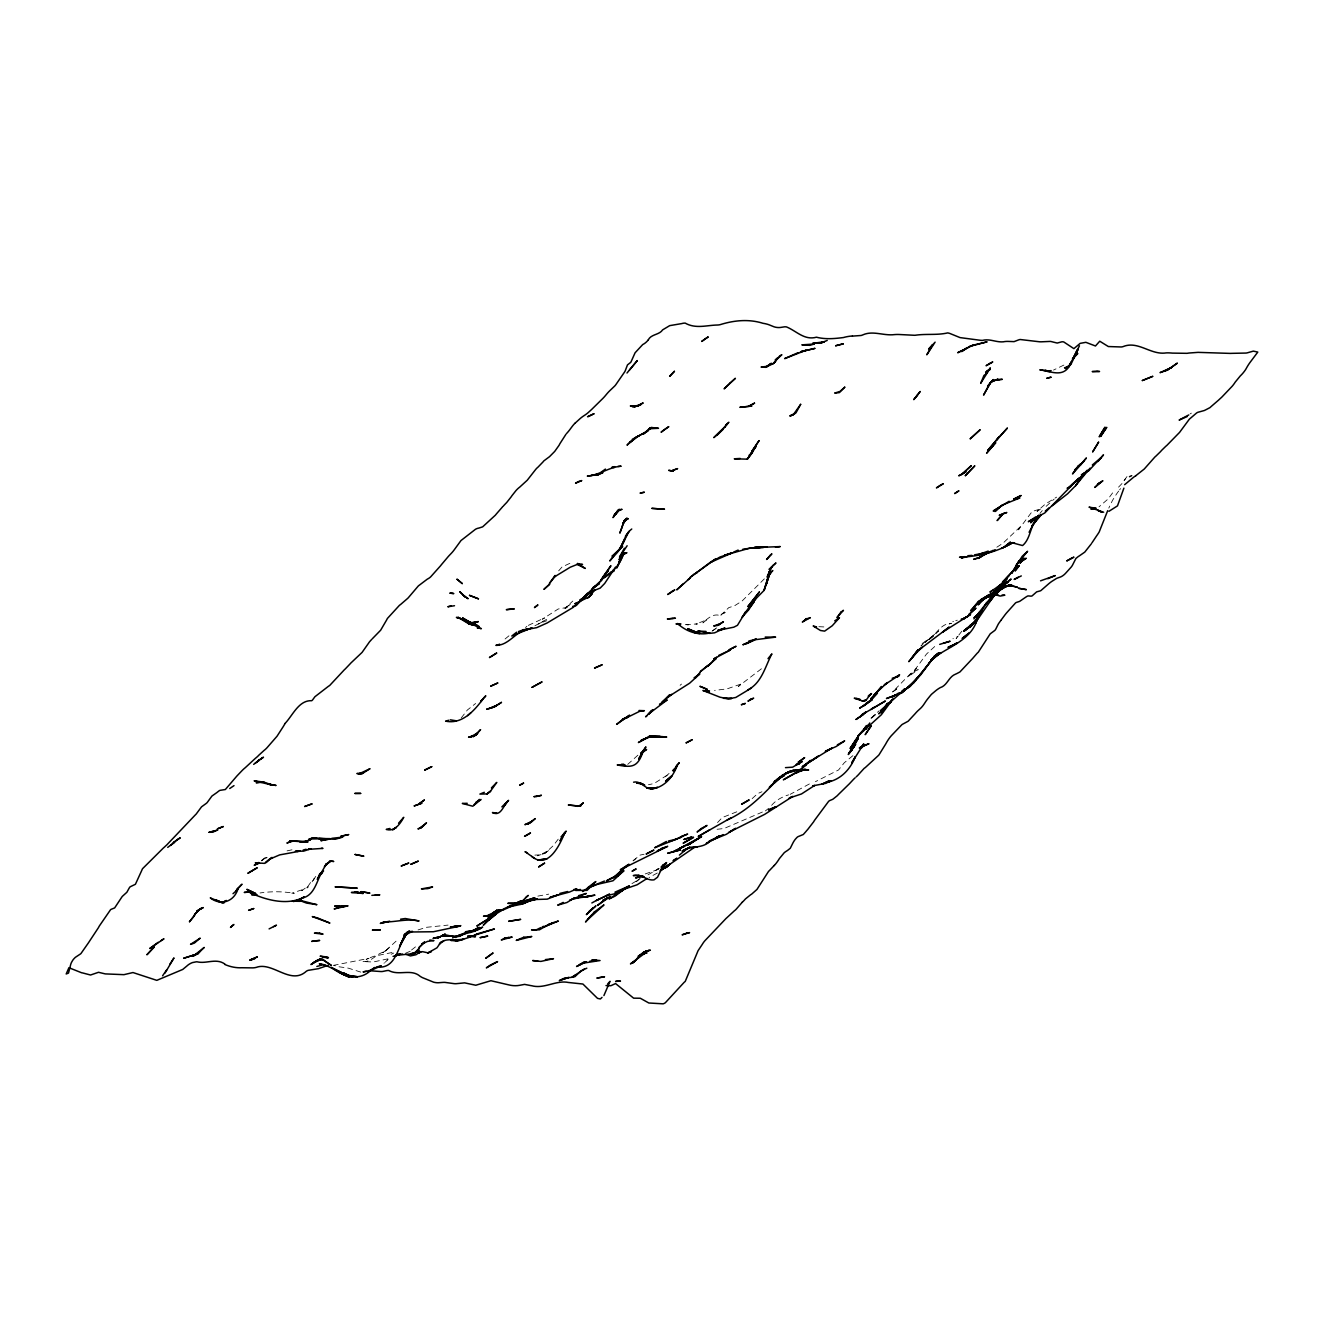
<?xml version="1.0" encoding="UTF-8"?>
<svg xmlns="http://www.w3.org/2000/svg" width="1324" height="1324" viewBox="0 0 1324 1324"><rect width="100%" height="100%" fill="white"/><g stroke="black" fill="none" stroke-linecap="round" stroke-linejoin="round"><path stroke-width="0.75" stroke-dasharray="5 3.75" d="M1121.991 483.525L1118.002 487.712M870.96 718.154L879.169 710.756M1124.506 480.198L1125.731 478.361M1126.972 476.59L1123.232 481.737M315.757 876.405L311.454 882.727L314.533 878.292L311.852 880.907M558.662 570.843L562.055 566.937L573.11 561.856M310.577 882.529L306.258 888.818L308.26 886.832L306.771 887.543M1118.648 491.105L1118.002 491.965A89.072 43.063 -87.8 0 0 1116.115 494.663L1113.087 499.462A46.141 22.309 -87.8 0 0 1112.193 501.035L1109.363 506.877A78.166 37.784 -87.8 0 0 1108.8 508.102M1120.567 488.589L1119.624 489.847M961.853 631.167L956.143 638.532L958.079 636.298L952.916 638.731M461.248 717.939L467.389 709.995L475.63 703.491M528.326 625.375L544.396 617.977L542.31 619.218L558.132 609.023L565.53 607.683L572.796 601.063M389.041 947.819L384.208 952.055L398.408 939.03M771.627 805.306C775.881 800.192 782.269 796.783 788.591 794.863M1039.936 513.464L1042.269 510.584M935.853 633.716L938.501 631.002L925.128 642.206C935.406 637.572 939.229 623.306 951.493 623.306L949.126 623.985L953.462 621.337M558.215 839.168L553.167 845.771L544.826 853.401L537.329 855.767L544.826 853.401L549.311 849.991L540.407 854.824L534.863 855.105M717.542 822.568L722.192 817.587L738.064 811.298M385.367 962.134L388.015 959.354L383.977 963.227M1046.126 506.347L1054.103 499.165M852.888 755.673L844.282 762.773L838.555 769.972L815.418 781.673M1112.607 492.892L1108.221 498.85L1099.019 506.827M923.507 643.481L920.974 646.013L926.237 641.048M415.471 946.892L409.844 951.344M525.529 627.576L526.886 626.252M637.903 755.193L627.675 764.411M892.575 691.939L898.251 687.868L892.575 691.939L911.061 673.088L918.211 669.613L908.148 676.796L916.556 668.438L913.543 671.698L926.469 654.089L937.144 644.292M752.181 798.604L757.609 793.622L761.945 791.752M761.432 668.769L738.262 686.511L741.837 683.747L727.025 688.894L714.53 690.4M871.44 718.171L876.753 713.454L871.473 718.187M665.343 776.791L669.845 772.769M680.122 685.286L681.479 684.078M640.551 877.812L635.024 882.628L639.244 879.335M261.358 860.534L266.952 856.214M633.12 860.617L640.121 855.089L644.043 854.261M764.345 578.853L742.152 600.947L734.191 606.011L728.879 607.567L720.852 615.163L725.188 612.449L719.213 615.263C712.494 613.641 707.364 618.771 702.879 622.876L707.066 619.665L695.911 624.084L697.467 623.902L684.442 624.796L688.612 624.779L686.047 624.63M922.149 643.547L934.496 634.825M633.153 860.914L635.917 858.647M505.089 638.979L509.128 635.669M765.371 810.933L768.681 808.319M305.265 888.139L301.773 890.721L303.875 889.198L291.793 893.187L294.226 893.319C283.071 891.366 271.255 891.284 260.05 892.972M667.18 775.169L654.039 783.543L648.462 784.718M568.31 605.713L570.296 604.29M712.047 631.217L715.241 628.933M657.333 873.013L649.041 877.564M712.593 630.737L716.83 627.808M565.53 607.683L568.956 605.316L566.953 606.69M929.117 639.244L933.205 636.48L927.628 640.137M645.251 873.923L658.657 869.289M386.277 950.235L382.702 952.601L384.97 951.708C376.281 953.065 371.763 962.697 362.511 961.538L373.169 962.018L388.197 958.775M996.84 547.209L1002.963 543.237L1020.787 526.257L1018.437 529.832L1032.174 511.494L1041.392 508.631L1037.073 511.362L1045.281 504.096L1056.618 497.129M647.982 874.85L658.872 868.544L655.181 870.365M1190.127 413.899L1191.385 413.138M631.962 883.621L637.787 880.179M1063.884 365.076L1053.523 370.058M656.654 869.653L659.104 868.329M534.913 625.772L539.298 623.422M542.145 621.651L548.732 618.391M538.223 624.051L543.701 621.287M567.284 607.153L564.851 608.378L567.864 607.253M391.159 954.256L393.642 953.081M405.64 953.181L410.606 951.095M809.378 783.957L790.213 794.317M543.055 622.065L546.795 620.724M762.392 812.042L724.029 828.51L716.301 829.37M392.036 952.519L373.534 956.358L366.152 959.37L368.982 958.361L333.499 965.345M287.076 850.869L292.571 849.677M537.842 896.116L548.699 894.147M955.796 620.559L957.285 620.195M418.053 929.928L426.427 927.313L448.058 925.095M818.861 626.682L825.332 626.997M360.807 972.114L350.082 968.705A21.101 16.186 43.6 0 0 347.931 968.076L339.738 966.884A23.319 17.907 43.6 0 1 337.653 966.437L333.996 965.461M264.138 858.829L261.424 860.832L267.084 857.406L264.138 858.829"/><path stroke-width="1.5" d="M977.178 618.457L975.805 623.008L976.913 619.533M977.261 619.086C971.286 641.197 946.561 647.039 930.722 660.146L939.179 653.477L933.586 657.829L917.631 677.756L930.987 660.875L920.842 674.661L909.77 686.61L906.923 688.563L918.591 676.382L912.997 683.548L916.142 680.056L901.379 693.031L886.435 698.542L895.305 695.15L892.426 696.937L898.715 692.982M603.909 995.582L610.016 981.299L607.567 984.046M622.363 526.273L619.831 533.125L624.398 520.746L627.079 518.081L623.72 521.242L625.689 519.19L622.71 524.089L624.398 520.746L628.106 518.743L624.398 520.746L621.8 527.316M1107.708 510.617L1099.781 530.461A10.575 5.114 -87.8 0 1 1098.97 532.364L1097.431 534.714A59.1 28.565 -87.8 0 0 1096.471 536.071L1091.853 543.006M984.013 375.304L980.703 383.315L990.352 367.873L985.056 375.205L987.257 371.332L990.236 369.297L985.983 372.061M616.09 552.704L609.768 560.962L622.644 546.216L612.019 556.229C623.24 550.635 622.412 536.054 631.763 529.004M622.462 544.214L629.016 531.321L625.424 536.237M1075.419 355.213L1078.05 349.288L1070.967 364.348L1065.621 368.651L1068.303 365.954M329.577 860.865L333.747 861.477L331.281 861.196L325.572 864.622L329.08 862.023L324.397 866.74L326.283 864.142L317.429 879.335L319.084 875.76M317.429 879.335L320.193 873.393M621.386 546.696L624.547 539.861L618.871 550.288M1077.239 349.735L1073.913 356.818L1079.457 345.812M284.974 723.549C292.753 715.407 298.794 700.032 311.686 700.71A8.209 3.972 -87.8 0 0 312.712 699.751L314.93 696.722L328.666 686.113A11.717 5.66 -87.8 0 0 329.759 685.402L344.422 669.696A37.171 17.973 -87.8 0 0 345.448 668.752L349.801 664.185A54.416 26.298 -87.8 0 0 350.794 663.092L362.064 652.418L368.635 643.083A22.723 10.989 -87.8 0 1 369.578 641.743L371.878 639.194M663.738 864.638L660.229 871.01L666.568 862.569L663.738 864.638L657.515 877.233L653.973 879.881C646.344 881.023 641.147 873.095 633.302 875.594L641.61 875.793L644.407 877.382L638.267 875.462L643.332 876.273L635.553 877.928L640.088 876.405M1123.894 488.142L1117.473 505.884L1108.933 511.312M1029.079 532.265L1032.604 525.562M1071.199 361.965L1068.435 367.013L1064.579 367.758L1068.435 367.013L1077.041 351.572M870.977 693.561L865.979 700.346L862.305 700.909L854.261 698.195L860.401 699.668L856.297 698.245M674.926 768.913L673.767 771.031L676.597 766.579L672.592 770.7M979.181 614.899L980.72 612.102L975.027 621.999L969.747 627.576L975.97 620.013L972.379 624.812L964.269 631.068L974.381 621.982M886.567 704.865L882.86 711.518L887.477 703.358L883.787 709.73L881.155 712.676L885.226 707.364L878.673 713.835L883.787 709.73L887.477 703.358M410.126 931.566L407.511 932.03L399.567 946.263L406.534 932.857M752.992 450.243L749.831 455.737L756.12 446.238L747.299 459.163L734.29 458.799L740.215 458.452M868.362 724.724L865.846 729.143L869.752 722.987M624.365 548.235L619.5 557.189L627.129 545.753M976.4 619.136L978.403 616.289L975.027 621.999L976.136 620.89L978.8 617.149L976.136 620.89L969.4 625.971L976.086 621.75L993.348 596.677L989.789 601.576C994.969 593.946 1001.97 585.473 1011.867 585.026L1004.237 587.144L997.32 591.017L994.125 593.45L1000.034 589.147L994.539 593.549L985.536 604.356L997.32 591.017M864.258 729.011L866.343 725.535M885.69 705.742L883.952 708.605L886.418 705.212L880.51 710.789L905.053 689.142L901.892 691.062M1073.036 358.605L1075.535 354.617L1073.201 358.423L1077.769 353.475L1072.44 358.771M1080.483 477.964L1075.568 485.709L1067.558 493.802L1052.199 505.801M751.784 452.179L747.299 459.163L752.578 452.378L750.294 454.215M1035.914 520.133L1033.481 523.89L1038.463 516.41M459.279 939.825L456.019 939.875L463.615 939.246C455.919 941.827 447.843 937.276 440.793 942.357L436.97 947.802L428.049 952.866L422.488 951.658L418.781 952.85L420.833 951.559L415.918 954.753L410.44 955.928L405.591 954.207M1091.224 543.949L1084.77 552.108L1079.374 555.865A48.326 23.352 -87.8 0 1 1078.299 556.527L1075.916 558.447L1072.423 565.298A20.621 9.963 -87.8 0 1 1070.835 567.483L1066.217 572.597A37.833 18.288 -87.8 0 1 1059.829 577.247L1057.512 578.025A36.41 17.609 -87.8 0 0 1056.386 578.522L1051.686 581.484A96.569 46.671 -87.8 0 0 1047.814 584.563L1040.879 590.587A15.805 7.646 -87.8 0 1 1039.737 591.017L1036.659 591.861L1032.124 595.866A11.37 5.495 -87.8 0 1 1030.949 596.148L1028.483 595.932A11.8 5.71 -87.8 0 0 1027.308 596.181L1025.488 597.323A73.416 35.483 -87.8 0 1 1024.379 598.1L1020.142 601.046A19.33 9.351 -87.8 0 1 1019.05 601.576L1016.666 602.337A18.917 9.136 -87.8 0 0 1015.541 602.917L1006.621 612.846A80.416 38.859 -87.8 0 0 1004.999 614.849L1001.192 619.963M166.791 969.731L162.587 975.805M602.023 997.353L600.384 998.975L597.521 998.362L582.908 984.03L568.493 982.491A106.764 81.939 43.6 0 1 566.358 982.143C554.541 980.935 543.701 989.028 531.636 985.718A20.969 16.103 43.6 0 1 529.517 985.337L524.585 984.394L519.488 985.337A28.863 22.16 43.6 0 1 508.631 984.857L490.906 980.72L475.796 985.238L464.625 982.871L456.068 983.699A20.208 15.507 43.6 0 1 454.049 983.633L444.963 982.391A23.22 17.824 43.6 0 0 442.944 982.408L438.327 982.756A18.553 14.25 43.6 0 1 433.627 982.176L422.422 977.625A23.617 18.139 43.6 0 1 420.105 976.284C411.085 968.423 398.872 976.069 388.776 970.509A11.883 9.119 43.6 0 0 386.79 970.608L382.884 971.419A13.604 10.443 43.6 0 1 380.915 971.551L368.635 970.658M976.781 618.771L978.403 616.289M623.836 553.233L616.769 567.963L622.512 554.789L620.774 557.834L621.883 555.401L626.931 552.753L623.836 553.233C619.615 565.811 612.002 573.342 600.831 579.813L611.258 572.001M169.687 964.484L173.974 957.931L165.086 972.958M863.198 730.749L865.631 727.141L857.82 736.144L881.37 714.712L892.873 699.006L888.851 703.209M594.724 590.09L589.081 596.942L574.782 603.81L578.985 602.271M555.021 575.477L549.361 583.503L555.799 575.592M580.293 600.98L576.354 605.482L572.68 606.425M1084.521 472.668L1080.483 478.328L1085.697 472.387L1081.327 474.902L1088.642 470.864L1103.504 454.877L1097.811 461.579L1100.873 457.823L1092.333 464.972M626.997 373.02L637.291 360.575L629.512 369.926M1070.984 363.239C1063.966 378.647 1051.587 371.332 1039.836 369.826L1050.164 371.415L1047.598 371.415L1051.124 370.588M778.429 357.43L773.729 363.124M916.572 651.805L911.177 658.789L918.244 649.538M918.012 649.836L913.726 655.562L922.116 647.287L919.005 649.852L949.176 627.096L942.473 632.193L970.575 614.502L963.326 618.821L967.745 616.471L964.071 618.143M915.083 398.226L920.163 391.49L913.742 399.649L917.615 394.85M648.313 339.788C651.226 334.062 659.385 334.972 662.612 329.875L669.696 325.638L681.81 323.586A13.339 10.244 43.6 0 1 685.22 323.122C695.646 329.031 706.387 325.29 717.178 325.025A17.013 13.058 43.6 0 0 720.355 324.595C734.29 320.276 748.854 318.852 763.054 323.321A30.469 23.385 43.6 0 1 766.712 324.066L767.44 324.264A23.766 18.238 43.6 0 1 769.625 325.025L773.861 326.73A14.531 11.155 43.6 0 0 776.063 327.309L776.791 327.425A17.311 13.29 43.6 0 0 780.912 327.392L784.503 326.829A11.105 8.523 43.6 0 1 786.522 326.929C796.634 331.066 804.28 340.549 816.445 337.206C825.481 339.507 834.087 338.712 843.388 337.554A57.793 44.354 43.6 0 1 852.424 335.982M1000.878 620.393L998.66 623.488A19.893 9.616 -87.8 0 0 997.783 625.077L995.797 629.066A13.223 6.388 -87.8 0 1 994.854 630.389L990.22 633.832L978.254 652.269A33.001 15.954 -87.8 0 0 977.211 653.195L973.272 657.714A61.533 29.74 -87.8 0 1 972.279 658.839L959.917 671.963L956.623 673.684A40.051 19.363 -87.8 0 0 955.481 674.197C948.663 676.746 947.372 685.451 940.288 687.619A102.147 49.369 -87.8 0 0 936.333 690.234L931.815 694.024A42.236 20.406 -87.8 0 0 930.805 695.067L927.561 699.055A70.04 33.845 -87.8 0 0 925.675 701.654L923.821 704.451A40.2 19.43 -87.8 0 1 920.544 708.34L918.492 710.21A66.73 32.256 -87.8 0 0 915.132 713.719L908.148 721.232L902.24 724.41A20.191 9.764 -87.8 0 0 901.214 725.37L891.168 735.879A55.029 26.596 -87.8 0 0 885.607 744.171L878.921 754.961A59.53 28.78 -87.8 0 0 877.895 755.971L865.217 767.639A22.458 10.857 -87.8 0 0 864.142 768.383L859.839 773.1A69.891 33.779 -87.8 0 1 856.479 776.609L856.148 776.923M676.067 766.679L679.063 762.922L676.067 766.679L677.342 765.04C673.204 776.956 664.069 787.962 650.763 789.038C644.325 788.128 640.7 780.548 633.584 782.186M615.528 567.119L604.687 583.454L600.153 588.121L591.447 591.547L584.993 596.677L594.923 589.61M613.409 569.899L611.738 572.084L614.005 570.975L611.506 572.167M587.575 593.185L581.021 599.904L601.907 579.846L591.778 589.478L599.458 583.47L592.821 587.74L595.668 585.903M902.323 691.509L904.441 688.778M366.235 971.319L363.074 971.882L370.985 970.393L381.295 965.792L376.678 966.983C398.474 969.797 397.365 941.364 409.364 930.921L405.194 935.009L412.443 931.335L407.511 932.03L400.775 944.045L405.161 933.751L403.853 935.042M778.462 357.315L776.609 359.648L781.855 354.749L779.389 356.139M768.814 574.649L772.802 570.512L769.426 573.987L768.35 576.552L771.445 571.736L769.426 573.987L764.08 590.388L751.982 602.751L756.037 598.167L748.788 609.719L742.168 617.232L745.925 611.357L737.468 625.309L733.81 627.179L719.015 630.174L722.077 628.933L725.006 627.99L714.646 632.822L709.697 633.369L697.781 631.052L706.106 631.432M768.019 658.64L771.892 653.891C765.255 666.402 761.73 682.836 748.027 689.787M1006.29 578.373L1017.842 565.729L1002.45 582.163L1008.971 575.758M996.707 589.13L988.945 597.058L997.055 588.899M978.055 613.955L976.516 615.859L981.696 610.662L986.992 602.37L974.001 618.953M323.569 870.944L320.391 874.85L321.533 872.632C316.486 881.867 314.185 895.752 301.955 898.119L304.156 896.96C287.689 906.096 265.148 900.072 249.044 892.062L244.245 892.426L252.321 891.929L255.797 893.617L246.86 889.347L252.321 891.929L249.044 892.062L257.319 895.189M560.979 836.933L566.159 831.108L560.019 840.922L564.818 832.399C560.234 844.364 548.119 870.05 531.718 856.429M625.276 520.762L623.306 523.146L626.6 519.339M915.579 680.453L909.77 686.61L921.256 673.585M928.836 663.456L933.586 657.829L940.95 652.583L931.417 660.345M998.61 587.161L994.357 592.027L980.621 601.179L993.96 593.268L1011.089 579.051L1006.703 582.643L1008.342 581.484L1002.268 584.165M493.058 914.867L488.258 920.478L496.368 913.99L476.822 926.055L503.848 909.042L497.179 912.137L500.935 910.416L497.94 911.425M624.713 867.203L616.67 875.462L606.359 880.89L613.773 877.2L627.526 865.151M876.14 692.948L873.542 695.977L881.668 686.477L876.14 692.948L887.345 682.539L884.217 685.021L899.625 674.843L895.272 677.375L898.913 676.15L892.194 678.285M697.715 675.174L695.117 678.219L700.164 672.311M1072.026 484.7L1078.795 478.196L1044.785 512.951L1028.318 521.706L1035.831 516.856M978.866 600.831L970.575 610.844L981.796 599.375L991.825 593.119M985.652 372.557L987.621 370.273M618.771 559.655L621.27 556.808M440.793 942.357L439.403 943.979L443.755 940.95M236.797 889.347L242.011 884.184L235.589 891.3L238.138 888.305C234.431 901.727 220.926 906.162 210.284 897.904L221.571 902.488L225.113 901.263L222.995 902.654L218.824 901.412L222.995 902.654L226.305 900.436M651.425 710.624L648.23 714.248L667.197 699.949L659.501 704.169M566.738 433.345L567.4 432.6A86.159 41.64 -87.8 0 0 569.701 429.803L571.62 427.222A58.273 28.168 -87.8 0 1 574.831 423.349M648.959 714L652.848 709.647L645.615 716.847L646.939 715.721M566.076 434.073L559.953 443.606A64.727 31.279 -87.8 0 0 559.092 445.261L554.69 451.451A53.225 25.719 -87.8 0 0 553.68 452.46L549.642 456.548A36.526 17.659 -87.8 0 1 548.583 457.359L543.949 460.818A19.579 9.467 -87.8 0 0 542.972 461.977L537.958 467.173A28.764 13.902 -87.8 0 0 535.277 469.97L527.25 480.231L519.703 487.133A49.816 24.08 -87.8 0 0 515.93 490.658L512.074 495.524A44.089 21.316 -87.8 0 0 511.147 496.881L506.629 502.59A79.705 38.528 -87.8 0 0 505.619 503.6L503.286 506.066M480.629 701.836L483.21 698.774C474.373 710.558 462.225 724.675 445.625 721.15L448.72 720.256M624.663 867.088L621.999 870.017L628.95 864.241L620.277 869.785L667.693 846.301L657.217 850.902L664.665 847.393L661.603 848.336M1081.46 476.408L1087.252 470.169M935.141 655.926L932.493 658.773L938.832 652.732L933.916 656.654L936.664 654.304M771.859 784.702L769.327 787.399L775.798 781.061L773.233 783.56M491.403 787.912L496.798 782.401L490.509 791.189L487.083 793.92L479.9 794.086L484.319 792.298M774.275 865.416L769.608 870.365A33.315 16.103 -87.8 0 1 768.582 871.341L756.947 889.463A80.301 38.81 -87.8 0 0 755.905 890.373L751.751 894.048A26.844 12.975 -87.8 0 1 750.675 894.71L745.412 898.963A58.057 28.069 -87.8 0 1 742.4 902.091M398.557 823.197L403.754 817.305C400.146 823.892 394.635 832.035 386.244 829.42L390.05 828.51L388.561 829.105M494.481 911.905L491.138 915.381L497.294 909.869L487.778 917.002L499.727 909.836L487.348 915.596L483.508 916.208L490.244 915.48L496.219 910.73L493.455 912.997L499.512 910.151L496.467 911.243L503.037 910.018L524.817 900.303L518.114 903.464M502.623 506.761L496.368 513.944A57.147 27.622 -87.8 0 0 495.408 515.135L482.664 526.836L478.907 528.061A38.479 18.602 -87.8 0 0 476.557 528.739A31.66 15.309 -87.8 0 0 475.415 529.319L461 540.54L454.662 549.228A59.067 28.549 -87.8 0 1 451.087 553.548L449.068 555.666A63.866 30.866 -87.8 0 0 448.075 556.775L441.554 564.504A47.879 23.137 -87.8 0 0 440.594 565.729L430.697 576.817A29.095 14.068 -87.8 0 1 429.986 577.446A36.542 17.659 -87.8 0 1 427.387 579.084L419.294 585.208A20.191 9.764 -87.8 0 0 418.268 586.019L408.785 597.174A53.308 25.768 -87.8 0 1 407.792 598.283L400.51 604.555A53.01 25.619 -87.8 0 0 399.451 605.316L387.485 618.374A17.245 8.325 -87.8 0 0 386.608 620.013L380.633 630.241L372.557 638.516M1041.276 514.771L1031.76 526.191L1038.562 517.303C1029.907 524.519 1031.131 538.454 1022.575 545.554L1012.297 542.807L1001.523 548.417L1012.959 542.559C997.088 552.075 978.122 556.61 959.536 557.255L964.418 556.891M474.091 804.711L479.354 799.382M996.955 589.097C992.222 596.379 982.54 597.273 978.171 604.886L984.675 598.299L1005.727 585.39L991.196 594.906L993.91 592.358M1090.066 468.117L1075.568 485.709L1083.346 474.737L1076.511 480.761M424.458 942.191L419.228 947.355L424.458 942.191L421.777 944.062L427.553 941.381L433.958 940.603L429.787 940.007M1038.612 515.549L1030.585 522.765L1039.125 515.119M1036.444 517.767L1038.711 515.549M683.482 583.603L676.713 589.859L690.383 577.81L687.586 579.929M574.848 423.399L579.697 418.98A75.369 36.427 -87.8 0 1 583.156 416.249L585.34 414.793A75.716 36.592 -87.8 0 0 588.866 411.996L590.554 410.44A85.199 41.176 -87.8 0 1 591.563 409.53L602.453 398.822A83.147 40.183 -87.8 0 0 605.118 395.959L607.054 393.642A76.842 37.138 -87.8 0 1 610.397 390.133L614.816 385.913A31.793 15.375 -87.8 0 0 615.792 384.721L624.845 371.614A13.008 6.289 -87.8 0 0 625.656 369.677L627.477 364.911L629.926 362.975A9.4 4.551 -87.8 0 0 630.969 361.982L635.09 352.78L642.719 344.554A38.578 18.652 -87.8 0 0 648.346 339.871M810.338 760.357L802.642 767.241L807.359 763.402M669.596 694.686L661.967 702.25L671.616 694.355M773.199 783.46L778.529 778.479L784.47 775.401L777.37 779.671L774.606 782.153L781.474 776.807L774.275 783.047L782.865 774.854L790.114 771.098M775.185 359.946L777.238 358.059M1045.248 511.097L1049.336 507.671M467.653 715.639L470.881 712.66M994.026 591.745L996.525 589.478M855.105 777.85L854.427 778.479A64.231 31.048 -87.8 0 0 853.401 779.488L850.074 783.047A82.833 40.034 -87.8 0 1 848.403 784.735L838.208 794.698A30.866 14.912 -87.8 0 1 837.198 795.774L833.011 799.117A25.785 12.462 -87.8 0 1 831.902 799.663L829.602 800.623A12.744 6.157 -87.8 0 0 828.543 801.45L814.591 820.251A21.101 10.195 -87.8 0 0 813.681 821.757L807.607 829.618A35.533 17.179 -87.8 0 0 805.952 831.522L803.304 834.501L798.008 836.669A18.106 8.755 -87.8 0 0 796.949 837.463L795.294 839.284A36.46 17.626 -87.8 0 0 794.35 840.591L793.738 841.534A24.295 11.734 -87.8 0 0 792.563 843.686L790.279 848.27L787.449 850.505A82.485 39.869 -87.8 0 0 784.255 852.689L779.389 858.597A66.399 32.09 -87.8 0 1 774.292 865.515M516.674 632.193L511.792 636.017L532 627.824L524.387 630.472L528.921 628.768C516.046 630.538 509.227 645.582 495.871 645.384L499.711 644.308L498.221 645.036M1069.229 486.868L1076.098 480.778M319.415 874.403L322.228 872.301M865.631 712.031L860.203 716.731L865.648 712.511L861.477 714.96L885.359 701.008L870.861 709.532M233.024 893.683L237.046 890.224M742.4 902.074L736.789 908.512A24.676 11.933 -87.8 0 1 734.406 910.763L727.224 917.4A29.211 14.117 -87.8 0 1 726.197 918.31L705.46 940.139A31.015 14.994 -87.8 0 0 702.266 944.409L698.245 950.433A8.076 3.906 -87.8 0 0 697.417 952.287L685.286 981.299A11.237 5.428 -87.8 0 1 684.26 982.226L665.36 1002.715A23.716 11.469 -87.8 0 1 663.092 1003.824L648.826 1002.996L640.303 998.246L633.617 998.164L615.577 983.566L610.877 985.718L606.011 985.586M501.862 806.879L508.598 800.341L504.096 805.869L507.257 801.715C503.186 806.184 500.621 816.858 492.462 812.539L496.699 813.068L493.455 813.217M1010.344 541.913L1004.933 546.498L1009.004 543.403M636.083 437.268L647.684 431.078L636.083 437.268L629.744 442.63L639.012 435.679L632.276 439.32M679.394 855.105L685.369 850.041M627.708 886.55L615.031 896.149L609.123 898.93L629.198 885.955L614.965 892.161M525.479 897.689L528.226 895.405L521.673 901.627L515.533 903.514L520.944 900.965M806.299 765.04L799.911 769.658L785.844 773.266L793.242 770.336L799.911 769.658L791.802 770.816M999.041 586.234L1000.712 584.844M808.931 762.111L802.145 766.778L817.57 756.765M868.312 696.358L871.556 693.677L868.461 695.745M769.823 364.398L766.695 366.963L761.068 367.062L767.142 366.334L771.429 363.272L765.123 367.41L771.462 364.514M989.756 595.817L992.007 593.996L990.551 594.84M1124.655 484.683L1133.377 477.418A69.03 33.365 -87.8 0 1 1135.843 475.697M170.564 845.424L174.735 842.097L167.718 847.377M782.865 774.854L774.077 781.772L788.839 771.909L793.242 770.336M818.745 755.69L807.855 762.988L831.952 748.11L825.299 751.337L836.238 746.488L844.646 740.927L837.347 744.833M776.807 779.604L780.084 777.039C764.196 793.357 748.259 810.685 727.174 819.97M992.007 593.996L990.004 595.552L992.686 593.516M984.593 597.505L977.625 602.834L988.945 594.873L980.306 599.904M489.599 919.104L493.604 916.076M1167.172 370.257L1177.201 363.239L1167.172 370.257L1160.023 372.64L1171.508 367.493L1164.408 371.183M1188.786 414.925L1179.121 420.072L1187.264 416.497M661.007 867.088L663.357 865.317M255.052 763.352L259.256 760.208L253.645 764.378M521.375 900.734L514.722 903.663L507.82 903.332L518.644 902.753L521.375 900.999M967.083 347.567L961.588 351.588L969.896 346.375M997.121 587.558L1007.034 578.82L1001.275 585.125L1003.956 582.527L989.938 592.076L992.801 590.272M601.262 472.089L605.432 469.077M260.663 759.132L263.493 757.196L257.783 760.87M256.426 762.177L262.069 758.106M158.152 942.324L149.811 948.481L163.961 938.799L161.081 940.586M585.374 889.463L582.527 891.499L589.759 887.13L604.439 881.056M667.428 697.318L689.655 683.184L699.8 673.982L694.09 677.805M673.568 860.517L676.862 858.233L673.088 860.666M318.074 959.652L310.941 964.567L319.895 959.453L321.269 959.552L315.228 961.621L319.895 959.453L323.95 960.38L331.414 965.494L322.113 959.238M229.731 788.525L234 785.629M588.088 887.312L595.833 881.569L587.128 890.373L575.642 890.423L580.392 889.463M661.388 870.1L695.547 846.632M405.922 933.288L407.312 932.361M647.171 878.424L637.125 884.78L618.838 891.035M660.825 870.48L664.234 868.18M723.136 834.6L706.271 843.405L709.681 841.468C701.968 849.181 690.267 845.291 682.075 851.117L689.771 847.277L697.334 847.194L694.09 847.343M372.342 969.3L375.188 967.397L367.973 971.634M627.725 886.716L620.559 891.549L629.214 886.087M718.634 655.463L730.351 650.001L713.768 658.922L716.499 657.283M321.335 848.303L322.99 848.386L308.012 849.379L311.14 848.717L303.544 851.166L295.351 851.266L300.25 851.133L279.712 854.874L270.013 859.011L272.082 857.406L264.452 863.364L255.3 862.834L259.504 863.116L254.225 865.251L258.544 862.603M319.332 875.214L321.699 873.674L320.276 874.568M709.879 829.668L698.245 836.47L731.245 817.686M576.089 974.63L571.935 977.294L565.05 978.122L562.038 979.081L568.178 977.691L559.307 980.587L568.708 977.327M707.81 665.724L709.234 664.813L705.609 667.329L710.624 663.638L700.231 671.731L706.354 666.584M998.346 590.041L1002.698 587.624L992.239 597.885L998.644 591.083L1005.81 586.582L1001.457 588.7L1004.237 587.144L1008.64 585.291L1017.097 587.062L1008.64 585.291L1001.457 588.7M618.291 874.883L623.935 870.745L612.979 880.774L597.323 884.366L586.813 888.454M972.792 345.25L969.946 346.358L987.092 341.84L972.792 345.25L957.682 352.73L964.418 349.519M1135.843 475.68L1144.284 468.994L1154.826 457.078A29.476 14.25 -87.8 0 1 1155.869 456.168L1160.602 451.55A39.886 19.281 -87.8 0 1 1161.595 450.392L1165.699 446.37A47.333 22.872 -87.8 0 1 1166.742 445.509L1179.519 432.452A35.616 17.212 -87.8 0 0 1180.478 431.161L1189.366 419.162L1196.648 412.939A21.515 10.393 -87.8 0 1 1198.932 412.012L1204.344 410.506A67.954 32.852 -87.8 0 1 1205.452 409.977L1209.888 407.66A20.638 9.98 -87.8 0 0 1210.93 406.716L1218.543 400.146A77.884 37.635 -87.8 0 1 1219.57 399.169L1221.291 397.614A59.646 28.83 -87.8 0 0 1222.3 396.621L1231.999 386.442A48.789 23.584 -87.8 0 0 1235.193 382.156L1240.34 375.867A57.975 28.019 -87.8 0 0 1245.619 369.578L1247.374 366.483A61.103 29.525 -87.8 0 1 1250.485 361.833L1257.8 352.085L1253.365 351.125L1248.582 352.465A18.619 14.299 43.6 0 1 1246.05 353.061L1231.833 353.343A27.639 21.217 43.6 0 1 1229.88 353.392L1200.223 352.432A34.192 26.248 43.6 0 1 1198.237 352.35L1188.836 353.045A25.537 19.595 43.6 0 1 1186.9 353.326L1172.286 353.111A56.965 43.725 43.6 0 0 1168.844 352.879L1168.149 352.863A38.975 29.922 43.6 0 0 1166.096 352.912C1150.788 355.295 1138.127 340.417 1123.083 346.607A12.446 9.549 43.6 0 1 1121.18 346.971L1108.337 346.54L1099.731 341.211L1095.478 345.994L1085.862 342.32L1080.152 343.363L1073.896 348.642L1063.784 341.973A5.362 4.121 43.6 0 0 1061.716 341.84L1057.197 343.048L1052.332 341.857A11.784 9.053 43.6 0 0 1050.213 341.41L1041.491 341.807A27.969 21.465 43.6 0 1 1039.472 341.774L1020.175 339.507A13.538 10.393 43.6 0 0 1018.288 340.02L1014.068 341.625L1008.607 341.427A25.404 19.496 43.6 0 0 1003.294 341.824C996.012 342.486 989.756 338.414 982.243 340.433A39.687 30.469 43.6 0 0 980.19 340.268L960.049 337.603L949.771 333.433A19.728 15.143 43.6 0 0 947.703 332.903C937.574 335.286 927.015 333.747 916.556 335.071A19.148 14.696 43.6 0 1 914.586 335.286L900.502 334.575A45.148 34.639 43.6 0 0 894.445 334.608C883.753 335.982 872.979 330.355 862.967 334.823A19.446 14.928 43.6 0 1 861.096 335.485L852.457 336.114M582.759 962.614L586.449 961.721L576.569 966.503L584.215 962.267L579.399 964.782L582.13 963.293L600.053 960.545L591.878 959.933L596.71 960.297L589.776 961.224M834.716 620.873L839.482 617.729L832.217 625.772L824.637 631.134L820.466 630.489L813.168 626.004L816.527 626.897L814.889 626.931M1067.889 488.208L1070.802 486.471L1067.094 488.225M584.281 969.036L571.935 977.294L574.864 976.715L581.021 970.922L586.813 968.192M258.809 862.503L256.393 863.893L258.594 862.867M798.422 770.998L783.361 779.803L799.067 771.18L796.386 772.868L804.396 769.558L806.051 769.558L800.623 770.816L804.396 769.558L808.65 769.972L802.708 769.31M663.44 867.667L668.504 864.787M369.512 971.485C357.828 981.597 342.006 975.904 331.381 967.414L342.568 973.024L324.529 964.799L319.332 963.806L328.071 966.255M749.152 455.125L751.287 453.95M475.912 802.278L481.026 799.464L472.784 806.233L462.324 803.436L467.223 803.304M579.78 599.904L586.052 596.479L572.994 607.501L547.209 622.942L536.75 627.642L523.096 630.141M591.861 902.951L599.176 898.963M640.816 752.86L646.608 749.45L640.882 753.836L645.897 746.885L638.664 759.066L643.414 750.476C637.936 767.622 631.962 767.705 617.232 764.941L625.573 765.438L621.32 764.461L623.654 764.163M888.619 703.474L891.052 702.15L889.579 702.945M1018.305 577.198L1014.151 579.432L1021.301 575.923M718.469 836.437L716.797 837.314L719.726 835.775L709.085 841.27L726.28 834.335L735.581 828.344L729.028 832.25L764.66 814.359L792.762 796.436L789.187 798.058L801.5 793.953L814.657 785.43L812.787 785.86L825.812 783.328L831.058 780.68L828.046 782.103C841.137 779.224 850.62 768.946 855.254 756.716L851.795 762.823L863.711 743.873L861.361 748.01L864.953 744.551L859.309 747.961L868.974 743.724L862.04 746.206L865.929 744.767L862.95 745.379M732.155 552.886L711.319 561.988L720.107 556.957L730.633 553.548M964.352 556.61L961.406 558.132L967.232 556.61M751.436 688.017L735.78 697.467L728.332 698.84L720.008 697.202L702.928 690.483L709.035 692.055L704.997 690.532L709.499 690.847M534.399 897.871L523.907 903.183L519.984 904.375L526.935 901.992L516.625 904.027M273.522 926.651L276.468 925.178L269.103 928.885M588.204 416.613L594.128 413.684L587.525 416.696M563.246 902.405L557.702 905.153L566.937 902.505L574.153 898.069L569.734 900.337L586.284 893.468L578.571 895.653M540.821 927.611L536.485 929.762L531.553 929.895L539.48 929.796L548.599 924.533L553.73 922.514L544.197 926.817L558.347 921.024L548.384 924.533M797.958 352.73L784.652 358.622L805.985 350.281L800.54 351.803L814.79 348.411L800.54 351.803M666.419 841.485L654.619 847.774L681.827 836.967L674.214 839.681M1009.153 501.266L993.232 510.998L1003.311 504.659L1019.927 497.923L1014.101 499.529M991.179 551.148L983.401 554.739L995.532 550.105L992.404 550.536M613.939 877.646L618.457 875.478L610.132 878.937M1129.488 476.706L1131.689 475.664M766.927 576.999L768.4 576.321M733.628 552.108L738.13 550.072M504.692 908.413L509.74 906.179M626.269 887.775L614.468 893.832L606.673 895.686L609.603 894.081L596.247 900.552L608.179 894.958M542.277 926.899L543.618 926.304M521.855 901.71L534.879 897.738L513.679 904.673M591.199 475.415L598.547 474.588L595.403 475.2L602.917 472.618L598.547 474.588L587.326 476.094C599.242 475.233 609.106 466.975 621.138 466.214L617.927 466.478M988.217 551.098L977.195 555.004L985.255 552.753L980.025 553.813M468.795 931.484L458.567 935.389L470.583 932.377L482.681 927.131L473.496 931.566L480.298 928.637L471.758 931.318L478.676 929.216L472.519 930.954M554.425 576.9L570.197 567.251L577.578 564.289L582.56 564.454L576.85 564.256L585.258 568.443L577.595 563.379M523.907 903.183L528.077 901.412L522.583 903.134M1047.83 578.704L1055.261 575.576L1040.565 580.822M872.45 708.059L875.23 706.933M732.122 552.704L724.443 555.302L749.285 548.285L760.506 546.829L742.88 549.212M474.323 935.72L467.736 936.862L474.323 935.72L457.475 941.099L452.709 939.742M827.219 340.45L820.317 343.082L812.605 343.363L824.422 341.741L820.317 343.082L823.214 342.188M394.602 956.242L400.278 954.124L397.051 954.67L402.529 954.025M943.35 643.249L950.119 641.23L939.709 644.374M518.528 631.531L524.122 629.545M594.393 475.051L597.422 473.975M611.026 572.249L612.549 571.72M581.335 896.696L574.335 898.648L594.956 895.156L582.262 897.341L590.239 896.149L587.095 896.778M622.611 719.064L628.354 717.078L623.769 718.7L616.636 724.344L629.579 715.192L622.247 719.908L639.591 711.352L644.391 710.69L638.979 710.508M677.309 838.903L669.712 841.518M961.952 619.301L965.014 618.275L961.141 619.235M635.983 406.402L632.044 406.518L640.535 404.962L634.56 406.7L630.472 405.955L634.56 406.7L640.535 404.962M756.153 638.714L746.306 643.729L755.508 639.674L775.616 637.142L765.222 637.059M451.219 605.747L447.826 606.773L454.496 605.73M393.062 956.391L398.872 954.72L395.694 955.415L414.197 953.545L419.112 950.367L413.965 953.446L411.019 954.074L416.961 952.039L410.738 953.677M522.715 630.257L525.909 629.347M611.605 467.504L614.684 466.627M709.962 632.955C698.294 635.768 686.246 631.647 677.507 623.505L680.271 624.663L675.985 623.902L680.933 623.952M395.694 955.415L400.278 954.124M303.163 850.058L306.092 849.247M316.85 966.47L321.533 965.179M1095.114 508.168L1090.993 509.293L1096.222 508.251L1089.023 507.158L1103.67 512.222M327.872 965.395L318.455 968.671L308.144 970.36A12.793 9.814 43.6 0 0 306.357 971.237C291.098 985.205 273.704 962.78 257.766 966.917A21.366 16.401 43.6 0 1 252.619 967.877L241.845 967.745A38.876 29.84 43.6 0 1 224.898 964.517M559.837 893.435L567.648 891.515M748.838 641.015L755.193 639.475M389.719 921.173L380.319 923.391L387.982 921.686L383.099 921.967C395.247 922.331 406.915 918.31 419.079 920.991L405.26 918.525L400.56 919.204M668.372 841.038L672.278 840.128M573.739 889.579L576.85 888.867L569.337 892.111L550.105 897.258L558.645 894.643L547.242 899.145L532.943 899.575L526.009 902.041L537.362 898.93L529.898 900.634L523.146 903.845L507.688 907.155M509.541 905.699L513.216 904.855M720.537 629.727L723.632 629.016L717.79 630.207M297.039 851.514L300.134 850.819M663.125 868.312L665.873 867.683L662.265 868.494M330.206 838.638L318.736 838.555L335.253 839.267L342.734 837.116L331.761 838.34M974.497 554.855L978.271 554.16M455.39 720.968L456.284 720.802L450.276 719.826M796.303 764.345L799.431 763.799L796.403 764.709L802.195 761.532L792.646 767.175L785.48 767.639M456.168 939.527L450.921 940.437L457.475 941.099L452.394 939.08M775.483 547.242L780.217 546.58L754.101 547.623L758.917 547.457M255.764 894.163L251.543 894.676L257.022 895.355M545.455 959.569L553.482 958.692L540.871 961.406L532.678 960.562L537.709 960.926M967.861 555.699L971.915 555.385M371.845 895.338L379.822 894.809L375.073 895.123M762.21 547.342L767.241 547.16M663.076 736.657L649.19 736.359L638.383 742.532L647.75 737.567L641.147 740.232L652.169 736.144L649.19 736.359L666.717 737.054L653.262 736.144L650.067 737.005L659.981 736.326M1002.02 595.055L1004.85 595.204L1000.216 596.081L993.381 594.211M454.165 926.204L457.508 926.403L450.375 926.916L460.52 926.006L433.362 931.748L407.511 932.03M471.162 936.267L475.465 936.713L467.786 935.82M612.35 467.256L614.071 467.587M319.514 958.659L323.536 959.586M994.456 594.079L998.445 595.221M472.304 624.498L479.305 626.649L469.01 623.985L457.972 617.216L467.786 622.495M642.852 784.04L636.612 783.096L641.61 783.51M470.55 623.952L474.108 625.226L469.358 623.174M696.407 632.442L699.386 633.567L687.686 628.635L694.918 631.896M218.427 900.982L215.68 899.923L221.571 902.488M224.964 964.153C216.689 957.98 206.974 963.64 198.401 962.068A9.103 6.984 43.6 0 0 196.382 961.803L192.476 962.581A26.497 20.34 43.6 0 0 188.074 964.997A24.775 19.016 43.6 0 0 186.965 965.941L182.729 969.449L156.811 980.356L132.979 972.544L123.943 974.663L105.275 973.901L98.522 972.296L90.545 975.01L83.594 973.19A14.978 11.486 43.6 0 0 81.591 972.759L68.931 967.712L66.2 973.967L68.517 973.074L70.685 964.551A10.956 5.296 -87.8 0 1 71.463 962.465L72.671 960.38A30.27 14.63 -87.8 0 1 73.631 959.106L74.988 957.682A19.463 9.417 -87.8 0 1 76.031 956.888L80.681 953.81A14.167 6.852 -87.8 0 0 81.658 952.535L88.543 942.688A89.337 43.179 -87.8 0 1 89.469 941.265L98.423 927.694A96.669 46.721 -87.8 0 1 99.3 926.055L110.521 909.754A10.112 4.882 -87.8 0 1 111.63 909.125L114.658 907.916L121.444 897.655A17.245 8.341 -87.8 0 1 122.371 896.348L126.872 892.26L129.206 888.056A8.705 4.204 -87.8 0 1 130.166 886.799L135.412 884.283L141.784 870.365A8.027 3.873 -87.8 0 1 142.628 868.61L163.249 848.121A81.029 39.157 -87.8 0 0 164.292 847.211L165.682 845.92A97.744 47.25 -87.8 0 1 166.708 844.993L195.141 815.087A54.416 26.298 -87.8 0 1 196.151 814.094L201.546 806.829L206.163 803.469A20.572 9.947 -87.8 0 0 207.189 802.543L211.939 796.038L216.573 792.778A34.308 16.583 -87.8 0 0 217.632 791.951L219.403 790.61A10.062 4.866 -87.8 0 1 220.578 790.263L225.361 789.518L236.168 776.857A69.411 33.547 -87.8 0 1 237.162 775.732L241.829 770.849A71.38 34.507 -87.8 0 1 245.271 767.688L255.532 758.205A58.256 28.152 -87.8 0 0 258.974 755.061L264.121 750.377A44.255 21.383 -87.8 0 0 267.2 747.53L277.047 736.21L283.204 726.661A40.051 19.363 -87.8 0 0 284.974 723.549M527.482 852.97L525.032 851.663L534.631 858.399M768.764 574.55L764.08 590.388L770.485 571.405L766.133 584.943L769.641 571.19L768.764 574.55M621.883 555.401L618.937 562.65L623.223 554.193L625.358 552.853L621.883 555.401M770.7 568.542L767.473 576.221L771.859 566.755L770.7 568.542M854.741 745.28L848.287 754.548L858.333 738.213L850.869 751.42L854.741 745.28M800.656 404.333L795.956 412.873L789.766 416.017L793.324 414.66L800.656 404.333M988.515 385.83L983.566 395.115L990.865 382.156L993.414 379.558L987.588 386.26L990.865 382.156L997.882 379.161L990.865 382.156L988.515 385.83M1019.199 560.648L1011.701 573.325L1022.161 556.361L1027.59 551.281L1016.286 565.083L1019.199 560.648M930.325 348.659L926.8 354.799L935.108 342.155L928.621 349.122L932.559 344.803L930.325 348.659M1098.572 442.216L1092.73 451.782L1098.572 442.216M1102.644 431.078L1099.218 436.821L1105.043 427.156L1102.644 431.078M853.715 746.868L849.826 752.628L853.715 746.868M855.469 740.232L850.107 748.49L860.021 733.761L855.469 740.232M610.778 565.894L602.255 577.827L608.477 570.627L604.77 575.046L610.778 565.894M759.033 440.677L752.032 451.103L759.033 440.677M1104.266 430.797L1100.592 436.506L1106.765 427.338L1104.266 430.797M868.792 729.243L865.184 734.671L871.291 725.751L868.792 729.243M616.719 512.123L613.012 517.618L617.977 510.452L619.351 509.26L614.121 515.251L617.977 510.452L621.817 509.376L617.977 510.452L616.719 512.123L620.211 509.558L616.719 512.123M1019.232 565.596L1015.16 570.793L1019.232 565.596M840.773 612.267L837 617.596L843.454 610.298L840.773 612.267M853.153 747.795L848.585 753.472L855.668 744.353L853.153 747.795M917.366 651.441L908.909 661.553L917.366 651.441M1078.183 466.065L1072.506 473.942L1083.694 461.431L1074.542 470.186L1080.93 463.731L1078.183 466.065M726.197 424.905L724.427 427.354L728.845 422.24L725.701 425.765L727.521 423.581L726.197 424.905M993.149 445.625L986.595 453.189L995.764 442.646L993.149 445.625M759.364 592.027L747.928 606.541L759.364 592.027M724.973 426.775L713.95 437.532L724.973 426.775M194.578 915.381L189.498 921.719L194.578 915.381M999.289 436.705L987.638 450.541L999.289 436.705M617.481 512.007L615.594 514.44L618.771 510.385L617.481 512.007M977.013 615.197L975.54 617.1L979.561 612.218L977.013 615.197M1021.549 561.26L1020.01 563.23L1024.131 558.149L1021.549 561.26L1026.067 558.347L1021.549 561.26M753.704 602.387L747.117 610.347L753.704 602.387M1086.243 458.154L1080.334 464.989L1086.243 458.154M1007.266 428.182L996.724 439.882L1007.266 428.182M153.054 948.166L146.898 954.786L154.312 946.941L153.054 948.166M979.975 429.886L970.26 438.774L979.975 429.886M974.679 465.949L965.345 475.647L974.679 465.949M480.496 729.723L475.299 735.3L468.613 737.236L475.299 735.3L477.881 732.851L470.086 737.104L475.299 735.3L480.496 729.723M594.344 911.971L585.522 922.017L591.729 915.083L587.74 919.617L603.959 904.904L594.344 911.971M623.438 868.858L616.67 875.462L623.438 868.858M770.485 555.004L766.579 559.473L771.892 553.879L770.485 555.004M1001.06 516.095L997.121 520.613L1002.367 514.606L1001.06 516.095M592.258 593.483L589.081 596.942L592.258 593.483M877.448 692.998L868.825 702.299L863.116 706.106L872.351 699.502L868.825 702.299L877.448 692.998M198.269 910.399L194.363 914.785L199.626 909.307L203.251 907.569L196.73 911.177L201.761 908.032L198.269 910.399M484.485 697.202L481.026 701.058L485.809 695.812L484.485 697.202M873.84 695.464L870.894 698.741L876.571 693.015L873.84 695.464M419.278 948.315L414.197 953.545L419.278 948.315M844.745 387.187L839.366 392.616L834.699 393.062L839.929 391.457L844.745 387.187M637.258 958.361L632.971 962.929L635.702 960.264L630.456 963.905L644.656 953.446L641.577 954.372L637.258 958.361M489.102 919.055L483.26 925.228L491.982 917.118L489.102 919.055M981.696 610.662L974.183 617.696L981.696 610.662M968.887 626.765L965.395 630.075L968.887 626.765M674.413 371.332L669.663 376.297L674.413 371.332M975.788 608.229L968.92 614.551L975.788 608.229M549.592 584.232L544.098 589.197L549.592 584.232M590.372 910.432L586.35 914.619L595.866 905.947L588.932 911.723L593.069 908.032L590.372 910.432M723.185 429.142L716.747 435.431L723.185 429.142M773.133 565.365L769.095 569.469L775.947 562.948L773.133 565.365M630.505 441.62L627.03 445.145L633.302 439.485L630.505 441.62M204.095 947.521L197.921 953.776L183.705 958.245L197.921 953.776L190.871 956.226L195.456 954.902L199.494 952.006L193.072 956.276L204.095 947.521M713.272 660.808L708.506 665.558L716.052 658.591L713.272 660.808M583.239 802.94L579.217 806.184L568.31 805.009L580.69 806.2L577.545 805.968L579.217 806.184L583.239 802.94M999.124 507.539L995.036 511.544L1001.904 505.272L999.124 507.539M426.427 822.949L420.966 828.013L417.921 828.89L421.661 827.285L423.73 825.415L420.188 827.93L426.427 822.949M669.894 864.158L666.601 867.005L669.894 864.158M730.401 382.752L724.129 388.859L735.399 378.3L730.401 382.752M269.268 859.408L265.909 862.603L269.268 859.408M1098.622 483.757L1094.799 487.431L1102.875 480.744L1097.397 484.418L1099.979 482.515L1098.622 483.757M775.583 361.27L772.637 364.05L775.583 361.27M971.237 465.7L961.687 474.488L958.708 475.796L966.04 471.758L961.687 474.488L971.237 465.7M590.951 594.972L587.674 597.885L590.951 594.972M709.912 562.617L695.828 573.193L715.605 558.993L709.912 562.617M232.478 925.592L230.475 927.445L233.901 924.483L232.478 925.592M650.233 427.768L643.447 434.007L651.822 427.536L658.508 428.297L648.843 428.794L651.822 427.536L650.233 427.768M913.444 682.671L901.379 693.031L913.444 682.671M999.206 587.724L995.979 590.686L1002.053 585.771L999.206 587.724M200.007 938.286L194.347 943.102L190.54 944.36L200.007 938.286M968.125 627.576L963.64 630.985L968.125 627.576M492.876 953.098L485.743 958.262L492.876 953.098M996.525 590.355L990.518 595.32L1007.878 582.047L996.525 590.355M535.177 818.646L530.924 822.386L524.916 824.67L532.447 821.029L528.044 824.058L535.177 818.646M671.897 775.781L665.624 781.16L671.897 775.781M701.223 828.559L697.103 832.002L707.016 825.431L701.223 828.559M490.509 791.189L487.083 793.92L490.509 791.189M969.085 633.087L962.316 638.317L969.085 633.087M663.837 429.986L661.09 432.22L668.802 426.626L663.837 429.986M694.405 573.937L690.218 577.314L697.318 572.332L694.405 573.937M479.073 927.412L470.583 932.377L479.073 927.412M604.456 899.906L597.438 905.451L610.248 896.596L602.834 900.386L607.319 898.086L604.456 899.906M536.518 605.995L534.466 607.6L537.925 604.919L536.518 605.995M643.795 952.105L638.085 956.408L646.691 951.029L643.795 952.105L648.545 950.533L643.795 952.105M668.537 865.482L665.161 867.832L668.537 865.482M177.416 839.532L173.212 842.743L180.279 837.794L177.416 839.532M476.69 734.125L473.148 736.641L476.69 734.125M705.361 338.712L701.703 341.427L708.257 336.892L705.361 338.712M424.276 800.077L418.798 803.999L424.276 800.077M801.831 759.645L798.124 762.343L804.661 757.626L801.831 759.645M805.935 619.384L802.327 622.015L810.338 617.646L804.959 619.764L807.309 618.457L805.935 619.384M871.523 699.701L865.515 703.954L871.523 699.701M671.963 591.497L667.71 594.509L674.826 589.892L671.963 591.497M723.367 621.75L717.707 625.408L713.702 625.987L720.537 623.604L717.707 625.408L723.367 621.75M396.273 827.434L392.765 829.718L396.273 827.434M750.658 699.271L747.961 701.157L753.67 698.162L750.658 699.271M862.9 714.679L856.098 719.412L862.9 714.679M496.616 653.096L489.532 657.482L496.616 653.096M490.641 964.882L486.338 967.877L497.559 961.605L490.641 964.882M544.545 863.182L538.702 866.872L544.545 863.182M523.543 783.129L519.869 785.066L523.543 783.129M983.318 554.739L977.791 558.496L989.839 551.86L983.318 554.739M698.758 838.158L688.745 844.497L701.621 836.619L679.708 848.336L691.658 842.925L687.222 845.126L698.758 838.158M686.842 848.866L683.383 851.183L689.771 847.277L686.842 848.866M369.793 768.83L362.644 773.398L356.901 773.547L361.055 773.597L359.4 773.646L369.793 768.83M257.237 956.938L249.905 960.066L257.237 956.938M940.404 485.296L936.416 487.894L943.317 483.69L940.404 485.296M957.5 491.717L954.637 493.571L958.94 490.807L957.5 491.717M635.917 869.041L632.26 871.109L635.917 869.041M501.432 702.399L494.233 706.966L486.752 709.201L494.233 706.966L501.432 702.399M677.507 468.63L671.45 470.897L677.507 468.63M865.979 704.219L859.855 708.009L865.979 704.219M693.478 837.364L683.333 843.09L693.478 837.364M829.469 780.713L822.171 784.089L829.469 780.713M252.04 870.712L247.836 873.327L257.253 867.75L252.04 870.712M642.951 403.042L637.307 405.972L642.951 403.042M477.865 928.107L469.672 932.344L477.865 928.107M904.689 690.416L898.351 694.173L904.689 690.416M253.695 908.562L248.647 910.333L253.695 908.562M990.22 363.239L986.082 365.722L992.752 361.965L990.22 363.239M418.152 861.179L410.771 864.34L418.152 861.179M664.532 864.423L662.348 865.697L666.005 863.711L664.532 864.423M541.847 681.992L532.066 687.305L541.847 681.992M530.411 833.011L524.602 836.338L530.411 833.011M748.937 800.027L741.639 804.214L748.937 800.027M956.805 643.05L950.582 646.559L956.805 643.05M754.514 403.158L748.623 406.336L739.868 407.312L751.867 406.071L748.623 406.336L754.514 403.158M1071.033 558.546L1066.697 560.946L1073.929 557.123L1071.033 558.546M255.069 958.361L251.378 959.801L255.069 958.361M733.115 647.668L728.895 649.985L736.078 646.278L733.115 647.668M788.839 771.909L785.413 773.762L791.802 771.213L788.839 771.909M442.448 935.456L437.433 938.186L445.311 934.049L442.448 935.456L458.981 936.465L465.916 933.122L459.279 936.101L452.725 937.111L462.208 934.992L455.671 936.995L446.271 935.025L442.448 935.456M497.692 683.019L490.79 686.146L497.692 683.019M692.088 739.785L686.196 742.83L692.088 739.785M653.692 850.174L646.327 853.93L653.692 850.174M745.197 703.458L741.457 704.699L745.197 703.458M317.661 960.43L313.225 962.747L318.902 959.983L317.661 960.43M431.723 766.662L424.772 770.055L431.723 766.662M794.532 413.932L791.04 415.57L794.532 413.932M1020.986 495.557L1013.638 499.181L1020.986 495.557M578.72 481.555L575.576 483.144L581.782 480.579L578.72 481.555M681.248 847.691L673.833 851.382L684.227 846.384L681.248 847.691M477.137 933.9L473.926 935.456L494.398 928.968L477.137 933.9M505.785 937.839L501.299 939.941L512.173 937.078L504.212 938.302L508.995 937.541L505.785 937.839M1152.674 376.38L1142.347 380.534L1152.674 376.38M749.202 641.991L743.112 644.705L749.202 641.991M953.495 644.937L948.216 647.221L953.495 644.937M497.096 705.212L489.599 708.423L497.096 705.212M601.99 664.863L594.592 668.041L601.99 664.863M431.326 951.526L428.049 952.866L431.326 951.526M771.478 808.666L768.499 809.957L775.98 806.73L771.478 808.666M1010.742 543.188L1007.233 544.677L1012.297 542.807L1014.747 543.188L1010.742 543.188M523.741 937.26L516.244 940.404L531.801 936.498L523.741 937.26M1003.741 513.431L999.206 515.317L1006.819 512.504L1003.741 513.431M220.297 827.666L217.335 828.89L223.326 826.524L220.297 827.666M684.673 835.229L680.122 837.082L687.636 834.087L684.673 835.229M405.789 864.175L401.155 866.012L408.818 863.049L405.789 864.175M217.566 830.148L209.06 832.349L217.566 830.148M1050.942 377.224L1047.003 378.184L1050.942 377.224M291.445 841.352L286.911 843.107C294.391 838.704 303.047 843.57 310.61 839.681L303.097 842.147L299.737 841.766L307.896 842.147L289.691 840.872L294.607 840.806L291.445 841.352M309.137 804.827L304.619 806.515L312.166 803.85L309.137 804.827M432.485 886.948L427.9 888.619L421.413 888.884L432.485 886.948M686.544 933.221L682.125 934.827L689.589 932.626L686.544 933.221M421.711 803.254L414.296 805.886L421.711 803.254M680.139 849.991L667.693 853.268L680.139 849.991M474.737 930.044L468.928 931.748L474.737 930.044M301.309 898.93L293.63 901.479L301.309 898.93M492.081 914.735L488.655 915.728L492.081 914.735M691.773 836.983L684.061 839.433L691.773 836.983M643.927 953.611L641.577 954.372L647.039 952.833L643.927 953.611M980.621 557.156L973.67 559.34L980.621 557.156M341.873 906.51L334.161 908.909L348.03 905.815L340.185 907.221L344.869 906.046L341.873 906.51M521.673 901.627L514.722 903.663L521.673 901.627M580.706 805.455L577.198 806.333L580.706 805.455M546.795 858.813L538.206 860.054L546.795 858.813M814.326 344.008L809.907 345.332L801.864 344.852L814.326 344.008M440.313 936.697L433.279 938.302L440.313 936.697M478.278 621.601L471.063 622.892L467.422 621.27L475.531 623.852L471.063 622.892L462.672 617.994L471.063 622.892L478.278 621.601M214.587 831.307L210.698 832.316L214.587 831.307M843.289 343.826L835.676 345.746L843.289 343.826M657.3 787.416L650.763 789.038L657.3 787.416M520.547 919.402L508.681 921.322L520.547 919.402M541.317 795.343L536.601 796.419L541.317 795.343M644.209 492.263L640.303 493.074L644.209 492.263M313.507 837.893L308.955 839.002L325.323 838.721L311.984 837.86L316.833 838.109L313.507 837.893M647.386 950.864L645.582 951.311L650.365 950.185L647.386 950.864M325.489 839.615L320.855 840.69L328.683 839.234L325.489 839.615M487.563 936.118L480.248 937.624L487.563 936.118M471.576 931.169L465.535 931.748L471.576 931.169M348.576 834.6L341.029 836.205L348.576 834.6M460.57 925.658L453.52 927.114L460.57 925.658M604.456 976.764L597.091 978.039L604.456 976.764M865.979 700.346L862.305 700.909L865.979 700.346M351.621 976.384L348.857 976.897L343.264 974.613L357.513 976.748L346.342 975.457L351.621 976.384M538.173 796.121L534.118 796.651L538.173 796.121M316.469 940.719L311.67 941.397L319.68 940.454L316.469 940.719M511.064 609.023L506.314 609.685L514.291 608.924L511.064 609.023M760.671 547.408L755.739 548.053L763.948 547.308L760.671 547.408M445.625 935.82L441.753 936.283L448.819 935.737L445.625 935.82M260.745 782.136L256.111 782.699L263.973 782.136L272.761 785.182L254.142 780.829L263.973 782.136L260.745 782.136M999.256 379.607L994.969 380.104L1002.301 379.309L999.256 379.607M617.447 981.2L615.594 981.415L620.493 981.084L617.447 981.2M362.644 773.398L358.622 773.795L362.644 773.398M664.433 509.227L651.954 508.366L664.433 509.227M360.658 793.407L354.948 793.424L360.658 793.407M672.211 618.473L667.362 618.937L675.439 618.209L672.211 618.473M297.089 900.816L292.356 901.214L300.002 901.313L297.089 900.816M224.352 902.538L220.396 902.24L224.352 902.538M1097.05 371.365L1092.217 371.581L1099.549 371.481L1097.05 371.365M356.388 892.26L351.39 892.475L363.206 893.485L354.518 891.78L359.764 892.724L356.388 892.26M380.137 929.961L372.507 930.11L380.137 929.961M356.983 888.106L335.32 886.898L356.983 888.106M319.564 933.122L314.45 933.155L323.056 934.132L319.564 933.122M731.543 698.493L723.533 698.294L731.543 698.493M653.924 788.26L646.691 787.763L653.924 788.26M343.23 906.427L334.889 906.046L343.23 906.427M324.992 957.169L322.51 957.086L327.889 957.831L323.817 956.722L326.399 957.252L324.992 957.169M640.253 783.014L638.598 782.865L644.738 785.165L640.253 783.014M452.146 593.367L449.812 593.135L453.818 593.566L452.146 593.367M700.015 633.302L695.05 632.789L691.293 630.439L700.015 633.302M325.191 956.756L320.143 956.209L328.451 957.649L325.191 956.756M316.684 904.64L306.473 903.067L297.586 899.691L316.684 904.64M477.434 625.441L469.01 623.985L477.434 625.441M369.677 893.071L361.038 891.664L369.677 893.071M673.122 471.079L668.835 470.368L673.122 471.079M271.023 784.602L267.63 784.04L276.087 785.463L271.023 784.602M1026.249 589.61L1018.454 588.253L1026.249 589.61M363.637 856.148L355.13 854.476L363.637 856.148M1050.048 371.25L1044.868 370.323L1050.164 371.415M479.652 628.205L477.103 627.741L481.373 628.652L479.652 628.205M317.545 917.962L312.298 916.589L329.891 923.043L317.545 917.962M458.485 617.944L456.383 617.398L460.239 618.473L458.485 617.944M478.444 598.812L469.524 595.37L478.444 598.812M703.673 687.801L699.916 686.312L707.297 689.39L703.673 687.801M352.565 977.294L343.694 973.008L352.565 977.294M348.857 976.897L340.136 972.759L348.857 976.897M1102.031 512.272L1097.795 510.319L1102.031 512.272M467.935 598.614L463.135 595.204L467.935 598.614M462.258 583.57L457.078 579.267L462.258 583.57M465.072 596.826L459.924 591.845L465.072 596.826"/></g></svg>
